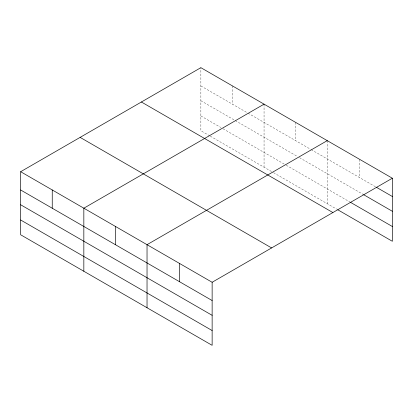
<?xml version="1.0" encoding="UTF-8"?>
<svg xmlns="http://www.w3.org/2000/svg" width="413" height="413" viewBox="0 0 413 413"><rect width="100%" height="100%" fill="white"/><g stroke="black" fill="none" stroke-linecap="round" stroke-linejoin="round"><path stroke-width="0.31" stroke-dasharray="2.06 1.55" d="M200.863 85.94L247.423 112.821M247.981 113.141L310.617 149.305M311.17 149.625L375.799 186.939M200.863 100.72L234.677 120.245M235.229 120.565L297.314 156.408M299.528 157.689L363.11 194.394M200.863 115.95L220.821 127.472M223.035 128.753L285.672 164.916M286.224 165.236L349.868 201.978M209.732 135.851L200.863 130.73L200.863 67.67M210.289 136.171L272.921 172.335M273.478 172.655L336.626 209.112M359.795 159.428L359.795 177.698M327.246 140.637L327.246 203.697M295.651 122.393L295.651 140.663M264.057 104.153L264.057 167.213M232.457 85.909L232.457 104.184"/><path stroke-width="0.62" d="M212.137 315.32L212.137 282.27L20.65 171.715L20.65 234.775L212.137 345.33L212.137 315.32L20.65 204.765M20.65 171.715L200.863 67.67L392.35 178.225L392.35 241.285L337.726 209.747M264.057 104.153L83.839 208.198L83.839 271.258M327.246 140.637L147.033 244.682L147.033 307.742M212.137 282.27L392.35 178.225M376.351 187.254L392.35 196.495M363.662 194.709L392.35 211.275M350.42 202.293L392.35 226.505M141.396 102.006L332.878 212.556M80.122 137.379L271.604 247.934M20.65 189.985L212.137 300.54M20.65 219.995L212.137 330.55M179.583 263.473L179.583 281.743M115.433 226.438L115.433 244.713M52.245 189.954L52.245 208.229"/></g></svg>
